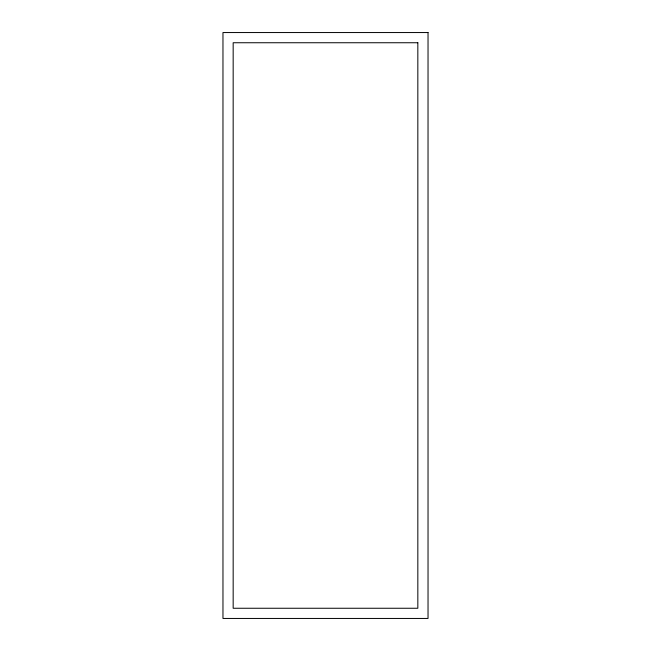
<?xml version="1.0" encoding="UTF-8"?>
<svg xmlns="http://www.w3.org/2000/svg" width="651" height="651" viewBox="0 0 651 651"><rect width="100%" height="100%" fill="white"/><g stroke="black" fill="none" stroke-linecap="round" stroke-linejoin="round"><path stroke-width="0.98" d="M428.032 32.55L222.968 32.55L222.968 618.45L428.032 618.45L428.032 32.55M417.836 42.746L233.164 42.746L233.164 608.254L417.836 608.254L417.836 42.746"/></g></svg>
